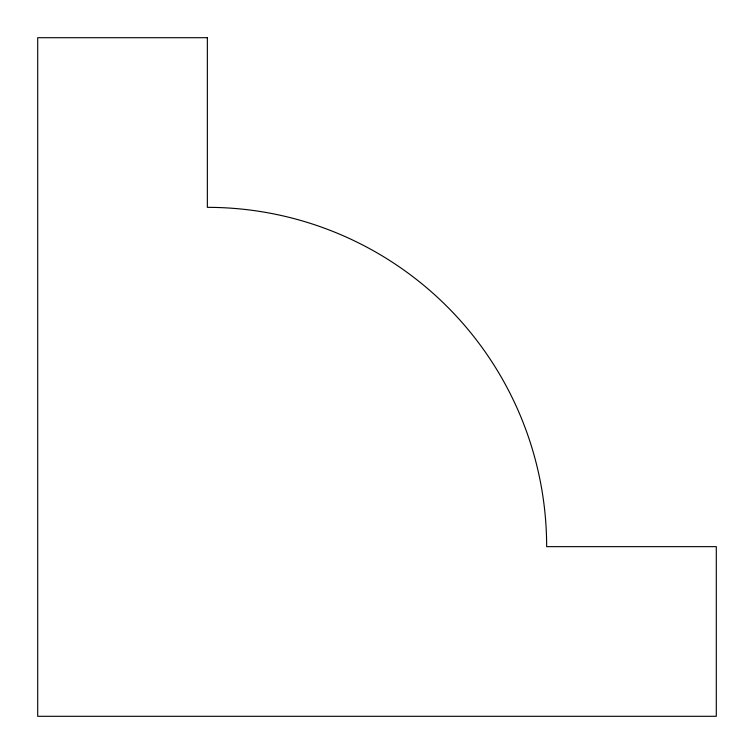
<?xml version="1.0" encoding="UTF-8"?>
<svg xmlns="http://www.w3.org/2000/svg" width="754" height="754" viewBox="0 0 754 754"><rect width="100%" height="100%" fill="white"/><g stroke="black" fill="none" stroke-linecap="round" stroke-linejoin="round"><path stroke-width="1.13" d="M207.35 37.7L37.7 37.7L37.7 716.3L716.3 716.3L716.3 546.65L546.65 546.65A339.3 339.3 0 0 0 207.35 207.35L207.35 37.7"/></g></svg>
